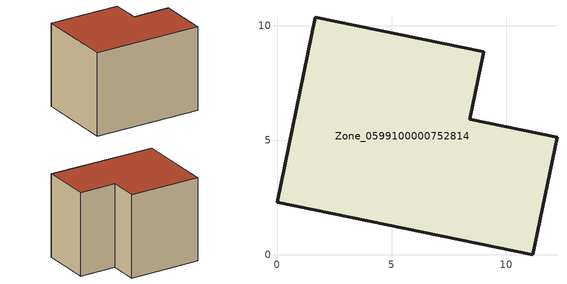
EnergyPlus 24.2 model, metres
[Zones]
Zone_0599100000752814
 floor ground (C_G): 0,2.3 1.67,10.38 9.01,8.87 8.41,5.93 12.22,5.14 11.16,0 z0
 wall outside (C_F): 8.41,5.93 9.01,8.87 1.67,10.38 0,2.3 11.16,0 12.22,5.14 8.41,5.93 z0:8.74
 roof outside (C_R): 11.16,0 12.22,5.14 8.41,5.93 9.01,8.87 1.67,10.38 0,2.3 z8.74
[BUILDING]
Pand.0599100000752814: North Axis=0; Terrain=City; Loads Convergence Tolerance Value=0.04; Temperature Convergence Tolerance Value=0.4; Solar Distribution=FullExterior; Maximum Number of Warmup Days=25; Minimum Number of Warmup Days=1
[Site:Location]
Rotterdam.The.Hague.AP_ZH_NLD Design_Conditions: Latitude=51.96; Longitude=4.45; Time Zone=1; Elevation=-4.5
[SITE:GROUNDTEMPERATURE:BUILDINGSURFACE]
18, 18, 18, 18, 18, 18, 18, 18, 18, 18, 18, 18
[MATERIAL] Thermal Absorptance=0.9; Solar Absorptance=0.7; Visible Absorptance=0.7
Name | Roughness | Thickness | Conductivity | Density | Specific Heat
G.TC.2006-2014 | MediumSmooth | 0.15 | 0.06 | 540 | 1210
F.TC.2006-2014 | Rough | 0.3 | 0.12 | 1920 | 840
R.TC.2006-2014 | MediumRough | 0.2 | 0.08 | 1500 | 1000
[CONSTRUCTION]
C_G: G.TC.2006-2014
C_F: F.TC.2006-2014
C_R: R.TC.2006-2014
[ZONE]
Zone_0599100000752814: Type=1; Multiplier=1; Ceiling Height=Autocalculate; Volume=Autocalculate; Floor Area=autocalculate; Part of Total Floor Area=Yes
[ZONEINFILTRATION:DESIGNFLOWRATE]
Infil_Zone_0599100000752814: Zone or ZoneList or Space or SpaceList=Zone_0599100000752814; Schedule=AlwaysOn; Design Flow Rate Calculation Method=Flow/Area; Flow Rate per Floor Area=0.0015; Constant Term Coefficient=1; Temperature Term Coefficient=0; Velocity Term Coefficient=0; Velocity Squared Term Coefficient=0
[HVACTEMPLATE:ZONE:IDEALLOADSAIRSYSTEM]
Zone_0599100000752814: Maximum Heating Supply Air Temperature=50; Minimum Cooling Supply Air Temperature=13; Maximum Heating Supply Air Humidity Ratio=0.0156; Minimum Cooling Supply Air Humidity Ratio=0.0077; Heating Limit=NoLimit; Cooling Limit=NoLimit; Dehumidification Control Type=ConstantSensibleHeatRatio; Cooling Sensible Heat Ratio=0.7; Dehumidification Setpoint=60; Humidification Control Type=None; Humidification Setpoint=30; Outdoor Air Method=None; Outdoor Air Flow Rate per Person=0.00944; Outdoor Air Flow Rate per Zone Floor Area=0; Outdoor Air Flow Rate per Zone=0; Demand Controlled Ventilation Type=None; Outdoor Air Economizer Type=NoEconomizer; Heat Recovery Type=None; Sensible Heat Recovery Effectiveness=0.7; Latent Heat Recovery Effectiveness=0.65
[ZONECONTROL:THERMOSTAT]
ThermostatControl_Zone_0599100000752814: Zone or ZoneList=Zone_0599100000752814; Control Type Schedule=DualSetpointControlType; Control 1=Thermostat_Zone_0599100000752814; Temperature Difference Between Cutout And Setpoint=0
[THERMOSTATSETPOINT:DUALSETPOINT]
Thermostat_Zone_0599100000752814: Heating Setpoint Temperature Schedule=HeatingSetpoint_Zone_0599100000752814; Cooling Setpoint Temperature Schedule=CoolingSetpoint_Zone_0599100000752814
[SCHEDULE:COMPACT]
HeatingSetpoint_Zone_0599100000752814: Through: 12/31, For: AllDays, Until: 24:00, 21
CoolingSetpoint_Zone_0599100000752814: Through: 12/31, For: AllDays, Until: 24:00, 24
DualSetpointControlType: Through: 12/31, For: AllDays, Until: 24:00, 4
AlwaysOn: Through: 12/31, For: AllDays, Until: 24:00, 1
